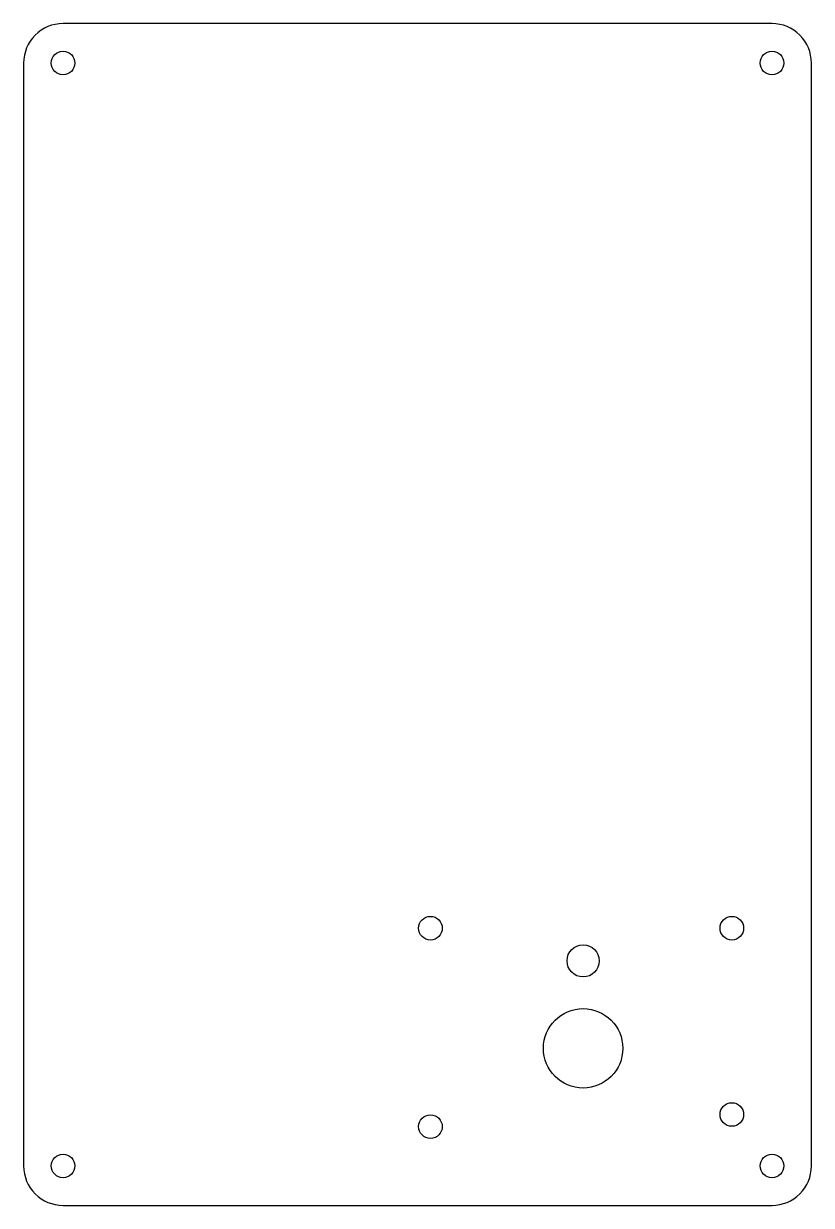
# Model space of a CAD drawing. Header units: millimetres. Extents: x -56 to 44, y -99 to 51.
import ezdxf

# ---------------------------------------------------------------- set-up
doc = ezdxf.new("R2010")
doc.units = ezdxf.units.MM

msp = doc.modelspace()

# ---------------------------------------------------------------- linework, layer by layer
msp.add_lwpolyline([(-50.65, 50.69, 0.414214), (-55.65, 45.69), (-55.65, -94.31, 0.414214), (-50.65, -99.31), (39.35, -99.31, 0.414214), (44.35, -94.31), (44.35, 45.69, 0.414214), (39.35, 50.69)], format="xyb", close=True)
for centre, radius in [((-50.65, 45.69), 1.5), ((39.35, 45.69), 1.5), ((-4.01, -64.13), 1.5), ((34.25, -64.13), 1.5), ((15.37, -68.28), 2.04), ((15.37, -79.38), 5.04), ((34.25, -87.78), 1.5), ((-4.01, -89.32), 1.5), ((-50.65, -94.31), 1.5), ((39.35, -94.31), 1.5)]:
    msp.add_circle(centre, radius)

doc.saveas('drawing.dxf')
